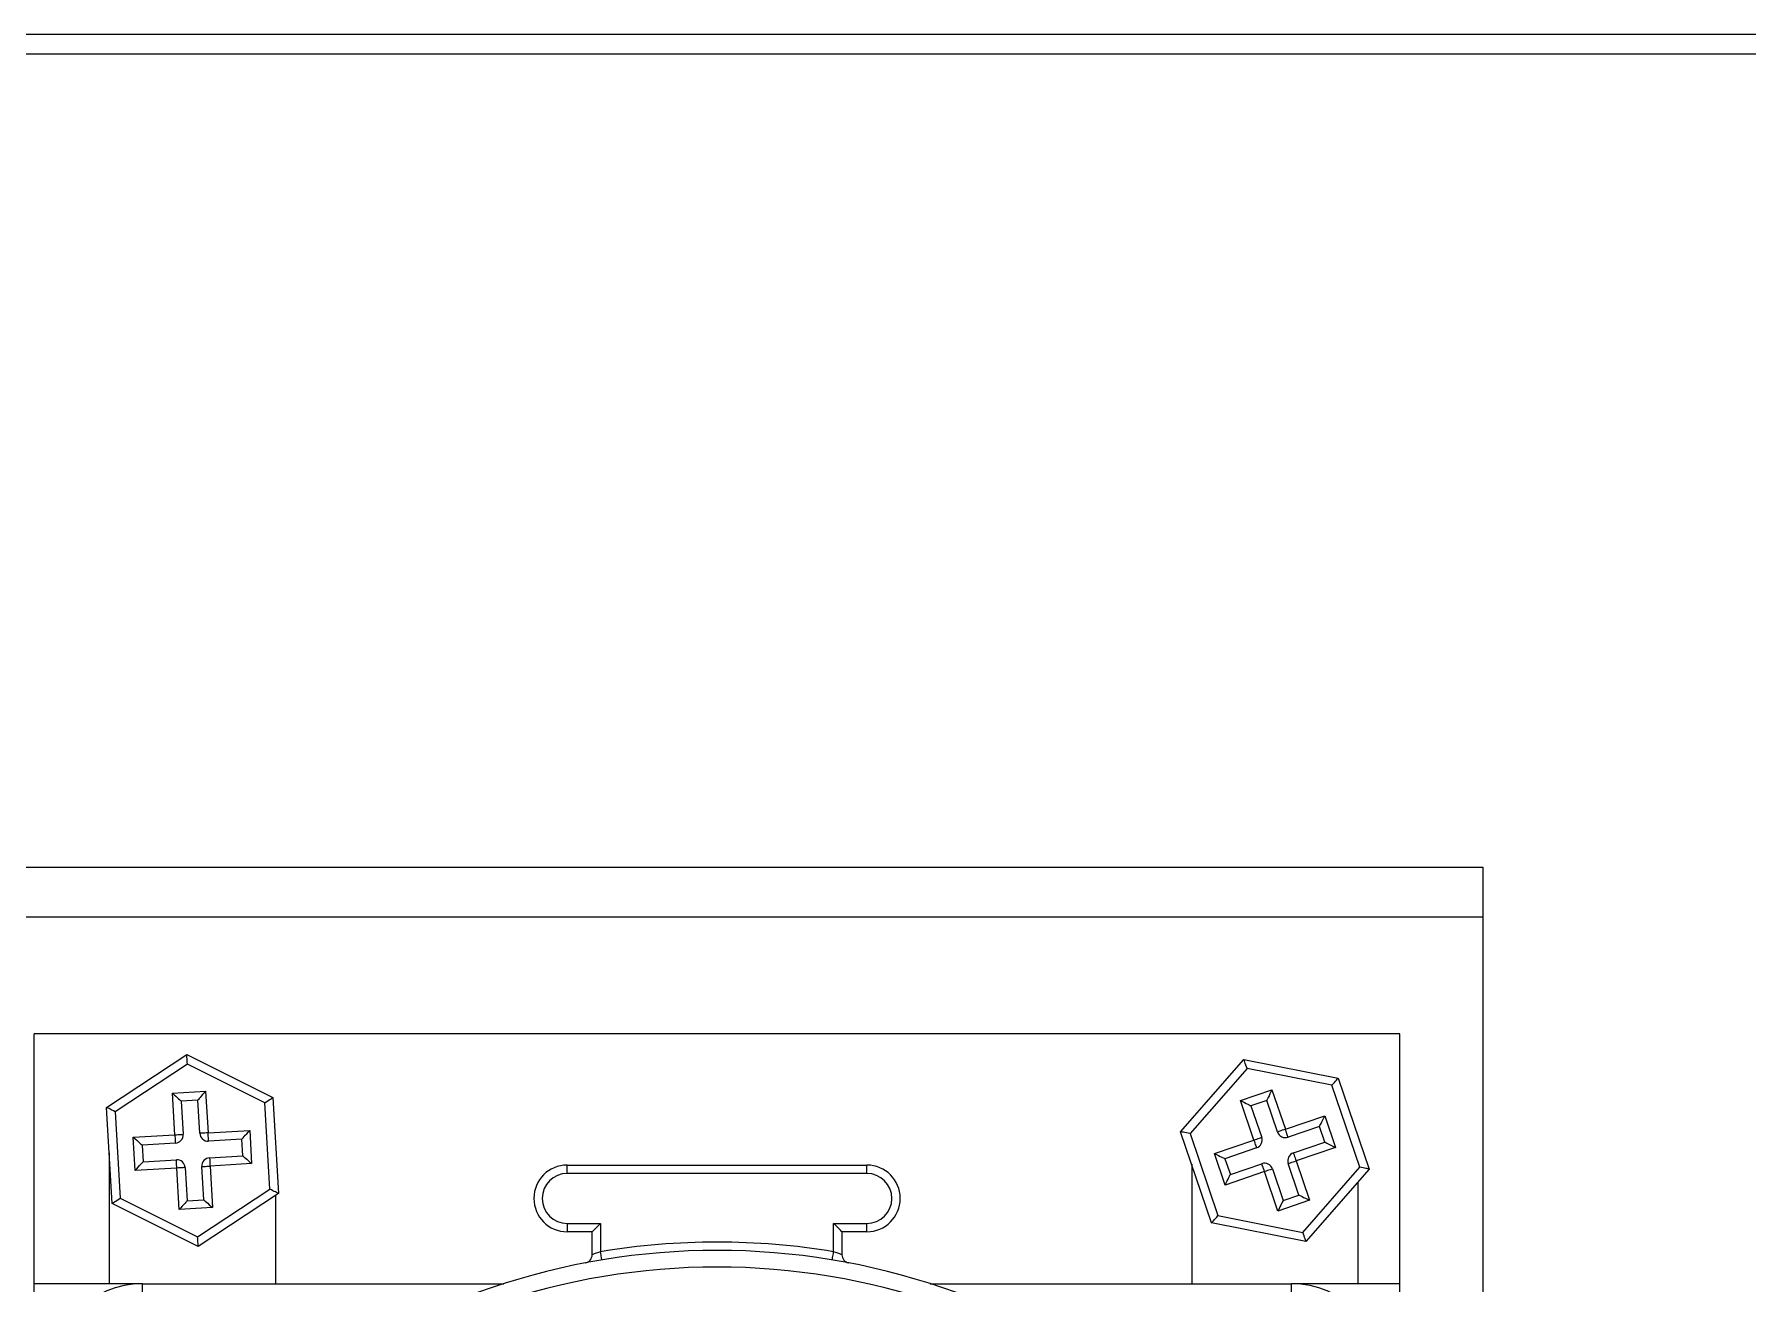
# Model space of a CAD drawing. Header units: millimetres. Extents: x 4754612 to 5801174, y 2368242 to 2777223.
# Drawn here: x 5040166.3 to 5040239.8, y 2593046 to 2593099.6 of the extents above; entities that cross this region are included whole.
import ezdxf

# ---------------------------------------------------------------- set-up
doc = ezdxf.new("R2010")
doc.units = ezdxf.units.MM
doc.header["$LTSCALE"] = 1000
doc.layers.add('(주)하나기공-LEADER', color=7, linetype='Continuous')

msp = doc.modelspace()

# ---------------------------------------------------------------- linework, layer by layer
at = {"layer": '(주)하나기공-LEADER', "color": 8, "linetype": 'ByBlock', "lineweight": -2}
for p, q in [((5040228.443, 2593061.764), (5040035.586, 2593061.764)), ((5040166.315, 2593046.05), (5040166.315, 2593056.764)), ((5040224.886, 2593056.764), (5040166.315, 2593056.764)), ((5040224.886, 2593046.05), (5040224.886, 2593056.764)), ((5040169.413, 2593053.611), (5040172.856, 2593055.881)), ((5040172.856, 2593055.881), (5040176.543, 2593054.035)), ((5040215.483, 2593052.564), (5040218.199, 2593055.668)), ((5040218.199, 2593055.668), (5040222.245, 2593054.868)), ((5040172.88, 2593055.469), (5040169.782, 2593053.426)), ((5040176.199, 2593053.808), (5040172.88, 2593055.469)), ((5040218.332, 2593055.277), (5040215.888, 2593052.484)), ((5040221.973, 2593054.558), (5040218.332, 2593055.277)), ((5040172.239, 2593054.217), (5040173.665, 2593054.302)), ((5040172.345, 2593052.435), (5040172.239, 2593054.217)), ((5040173.665, 2593054.302), (5040173.771, 2593052.52)), ((5040218.047, 2593053.9), (5040219.399, 2593054.361)), ((5040219.399, 2593054.361), (5040219.975, 2593052.671)), ((5040223.17, 2593051.044), (5040221.973, 2593054.558)), ((5040222.245, 2593054.868), (5040223.575, 2593050.964)), ((5040169.658, 2593049.494), (5040169.413, 2593053.611)), ((5040169.782, 2593053.426), (5040170.002, 2593049.721)), ((5040173.33, 2593053.925), (5040172.617, 2593053.882)), ((5040172.617, 2593053.882), (5040172.702, 2593052.456)), ((5040173.415, 2593052.498), (5040173.33, 2593053.925)), ((5040176.419, 2593050.103), (5040176.199, 2593053.808)), ((5040176.543, 2593054.035), (5040176.788, 2593049.918)), ((5040218.623, 2593052.21), (5040218.047, 2593053.9)), ((5040219.176, 2593053.908), (5040218.5, 2593053.677)), ((5040218.5, 2593053.677), (5040218.961, 2593052.325)), ((5040219.637, 2593052.556), (5040219.176, 2593053.908)), ((5040219.975, 2593052.671), (5040221.665, 2593053.247)), ((5040221.442, 2593052.793), (5040220.09, 2593052.333)), ((5040221.673, 2593052.117), (5040221.442, 2593052.793)), ((5040221.665, 2593053.247), (5040222.126, 2593051.894)), ((5040170.562, 2593052.329), (5040172.345, 2593052.435)), ((5040170.647, 2593050.903), (5040170.562, 2593052.329)), ((5040172.366, 2593052.078), (5040170.94, 2593051.994)), ((5040170.94, 2593051.994), (5040170.983, 2593051.28)), ((5040173.771, 2593052.52), (5040175.554, 2593052.626)), ((5040175.218, 2593052.248), (5040173.792, 2593052.163)), ((5040175.261, 2593051.535), (5040175.218, 2593052.248)), ((5040175.554, 2593052.626), (5040175.638, 2593051.2)), ((5040216.814, 2593048.661), (5040215.483, 2593052.564)), ((5040215.888, 2593052.484), (5040217.085, 2593048.971)), ((5040216.932, 2593051.634), (5040218.623, 2593052.21)), ((5040220.32, 2593051.657), (5040221.673, 2593052.117)), ((5040169.529, 2593051.658), (5040169.529, 2593046.05)), ((5040170.983, 2593051.28), (5040172.409, 2593051.365)), ((5040173.835, 2593051.45), (5040175.261, 2593051.535)), ((5040217.393, 2593050.282), (5040216.932, 2593051.634)), ((5040218.738, 2593051.872), (5040217.385, 2593051.411)), ((5040217.385, 2593051.411), (5040217.616, 2593050.735)), ((5040220.558, 2593049.851), (5040220.097, 2593051.203)), ((5040222.126, 2593051.894), (5040220.436, 2593051.319)), ((5040220.436, 2593051.319), (5040221.011, 2593049.628)), ((5040172.43, 2593051.009), (5040170.647, 2593050.903)), ((5040172.536, 2593049.226), (5040172.43, 2593051.009)), ((5040172.786, 2593051.03), (5040172.871, 2593049.604)), ((5040173.584, 2593049.646), (5040173.499, 2593051.072)), ((5040175.638, 2593051.2), (5040173.856, 2593051.094)), ((5040173.856, 2593051.094), (5040173.962, 2593049.311)), ((5040189.172, 2593050.78), (5040189.172, 2593051.137)), ((5040189.172, 2593051.137), (5040202.029, 2593051.137)), ((5040202.029, 2593050.78), (5040189.172, 2593050.78)), ((5040202.029, 2593050.78), (5040202.029, 2593051.137)), ((5040215.958, 2593051.172), (5040215.958, 2593046.05)), ((5040219.083, 2593050.858), (5040217.393, 2593050.282)), ((5040217.616, 2593050.735), (5040218.968, 2593051.196)), ((5040219.659, 2593049.167), (5040219.083, 2593050.858)), ((5040219.421, 2593050.973), (5040219.882, 2593049.621)), ((5040220.726, 2593048.251), (5040223.17, 2593051.044)), ((5040223.575, 2593050.964), (5040220.859, 2593047.861)), ((5040173.321, 2593048.059), (5040176.419, 2593050.103)), ((5040176.788, 2593049.918), (5040173.345, 2593047.648)), ((5040176.672, 2593046.05), (5040176.672, 2593049.841)), ((5040219.882, 2593049.621), (5040220.558, 2593049.851)), ((5040223.1, 2593046.05), (5040223.1, 2593050.422)), ((5040173.345, 2593047.648), (5040169.658, 2593049.494)), ((5040170.002, 2593049.721), (5040173.321, 2593048.059)), ((5040173.962, 2593049.311), (5040172.536, 2593049.226)), ((5040172.871, 2593049.604), (5040173.584, 2593049.646)), ((5040221.011, 2593049.628), (5040219.659, 2593049.167)), ((5040189.172, 2593048.637), (5040190.6, 2593048.637)), ((5040189.172, 2593048.637), (5040189.172, 2593048.28)), ((5040190.243, 2593048.28), (5040189.172, 2593048.28)), ((5040190.6, 2593048.637), (5040190.243, 2593048.28)), ((5040190.243, 2593047.293), (5040190.243, 2593048.28)), ((5040190.6, 2593048.637), (5040190.6, 2593047.421)), ((5040200.6, 2593047.421), (5040200.6, 2593048.637)), ((5040200.6, 2593048.637), (5040202.029, 2593048.637)), ((5040200.958, 2593048.28), (5040200.958, 2593047.293)), ((5040202.029, 2593048.28), (5040200.958, 2593048.28)), ((5040202.029, 2593048.28), (5040202.029, 2593048.637)), ((5040220.859, 2593047.861), (5040216.814, 2593048.661)), ((5040217.085, 2593048.971), (5040220.726, 2593048.251)), ((5040166.315, 2593023.986), (5040166.315, 2593046.05)), ((5040170.958, 2593046.05), (5040166.315, 2593046.05)), ((5040170.958, 2593045.693), (5040170.958, 2593046.05)), ((5040170.958, 2593046.05), (5040186.453, 2593046.05)), ((5040204.748, 2593046.05), (5040220.243, 2593046.05)), ((5040224.886, 2593046.05), (5040220.243, 2593046.05)), ((5040220.243, 2593045.693), (5040220.243, 2593046.05)), ((5040224.886, 2593023.986), (5040224.886, 2593046.05))]:
    msp.add_line(p, q, dxfattribs=at)
at = {"layer": '(주)하나기공-LEADER', "color": 4}
msp.add_lwpolyline([(5040312.443, 2593098.764), (5040013.3, 2593098.764), (5040013.3, 2593099.621), (5040013.3, 2593099.621), (5040312.443, 2593099.621)], dxfattribs=at)
at = {"layer": '(주)하나기공-LEADER', "color": 8, "linetype": 'ByBlock', "lineweight": -2}
msp.add_lwpolyline([(5040228.443, 2592958.907), (5040035.586, 2592958.907), (5040035.586, 2593061.764), (5040035.586, 2593063.907), (5040228.443, 2593063.907), (5040228.443, 2593061.764)], close=True, dxfattribs=at)
for points in [[(5040172.88, 2593055.469), (5040172.875, 2593055.55), (5040172.871, 2593055.627), (5040172.866, 2593055.698), (5040172.863, 2593055.76), (5040172.86, 2593055.812), (5040172.857, 2593055.85), (5040172.856, 2593055.873), (5040172.856, 2593055.881)], [(5040218.332, 2593055.277), (5040218.306, 2593055.354), (5040218.281, 2593055.427), (5040218.258, 2593055.494), (5040218.238, 2593055.553), (5040218.221, 2593055.602), (5040218.209, 2593055.638), (5040218.201, 2593055.66), (5040218.199, 2593055.668)], [(5040172.239, 2593054.217), (5040172.313, 2593054.152), (5040172.384, 2593054.089), (5040172.449, 2593054.031), (5040172.506, 2593053.98), (5040172.553, 2593053.939), (5040172.588, 2593053.908), (5040172.609, 2593053.889), (5040172.617, 2593053.882)], [(5040173.665, 2593054.302), (5040173.6, 2593054.229), (5040173.537, 2593054.158), (5040173.479, 2593054.092), (5040173.428, 2593054.035), (5040173.386, 2593053.988), (5040173.355, 2593053.953), (5040173.336, 2593053.932), (5040173.33, 2593053.925)], [(5040219.399, 2593054.361), (5040219.355, 2593054.273), (5040219.313, 2593054.188), (5040219.275, 2593054.109), (5040219.241, 2593054.041), (5040219.213, 2593053.984), (5040219.193, 2593053.942), (5040219.18, 2593053.916), (5040219.176, 2593053.908)], [(5040221.973, 2593054.558), (5040222.026, 2593054.618), (5040222.077, 2593054.676), (5040222.124, 2593054.73), (5040222.165, 2593054.777), (5040222.199, 2593054.816), (5040222.224, 2593054.844), (5040222.239, 2593054.862), (5040222.245, 2593054.868)], [(5040169.782, 2593053.426), (5040169.71, 2593053.462), (5040169.641, 2593053.497), (5040169.577, 2593053.528), (5040169.521, 2593053.556), (5040169.475, 2593053.579), (5040169.441, 2593053.596), (5040169.42, 2593053.607), (5040169.413, 2593053.611)], [(5040176.199, 2593053.808), (5040176.266, 2593053.852), (5040176.331, 2593053.894), (5040176.39, 2593053.934), (5040176.442, 2593053.968), (5040176.485, 2593053.996), (5040176.517, 2593054.017), (5040176.537, 2593054.03), (5040176.543, 2593054.035)], [(5040218.047, 2593053.9), (5040218.135, 2593053.857), (5040218.22, 2593053.815), (5040218.298, 2593053.776), (5040218.367, 2593053.743), (5040218.423, 2593053.715), (5040218.465, 2593053.694), (5040218.491, 2593053.682), (5040218.5, 2593053.677)], [(5040221.442, 2593052.793), (5040221.446, 2593052.802), (5040221.459, 2593052.828), (5040221.48, 2593052.87), (5040221.507, 2593052.926), (5040221.541, 2593052.995), (5040221.58, 2593053.073), (5040221.622, 2593053.158), (5040221.665, 2593053.247)], [(5040170.562, 2593052.329), (5040170.636, 2593052.263), (5040170.707, 2593052.201), (5040170.772, 2593052.143), (5040170.83, 2593052.092), (5040170.877, 2593052.05), (5040170.911, 2593052.019), (5040170.933, 2593052), (5040170.94, 2593051.994)], [(5040172.345, 2593052.435), (5040172.415, 2593052.439), (5040172.481, 2593052.443), (5040172.543, 2593052.447), (5040172.597, 2593052.45), (5040172.641, 2593052.452), (5040172.674, 2593052.454), (5040172.695, 2593052.456), (5040172.702, 2593052.456)], [(5040172.345, 2593052.435), (5040172.349, 2593052.365), (5040172.353, 2593052.298), (5040172.357, 2593052.237), (5040172.36, 2593052.183), (5040172.363, 2593052.138), (5040172.365, 2593052.105), (5040172.366, 2593052.085), (5040172.366, 2593052.078)], [(5040173.771, 2593052.52), (5040173.702, 2593052.516), (5040173.635, 2593052.512), (5040173.573, 2593052.508), (5040173.519, 2593052.505), (5040173.475, 2593052.502), (5040173.442, 2593052.5), (5040173.421, 2593052.499), (5040173.415, 2593052.498)], [(5040173.792, 2593052.163), (5040173.792, 2593052.17), (5040173.791, 2593052.19), (5040173.789, 2593052.223), (5040173.786, 2593052.268), (5040173.783, 2593052.322), (5040173.779, 2593052.383), (5040173.775, 2593052.45), (5040173.771, 2593052.52)], [(5040175.218, 2593052.248), (5040175.225, 2593052.255), (5040175.244, 2593052.277), (5040175.275, 2593052.312), (5040175.317, 2593052.359), (5040175.367, 2593052.416), (5040175.425, 2593052.481), (5040175.488, 2593052.552), (5040175.554, 2593052.626)], [(5040215.888, 2593052.484), (5040215.809, 2593052.5), (5040215.733, 2593052.515), (5040215.663, 2593052.529), (5040215.602, 2593052.541), (5040215.552, 2593052.551), (5040215.514, 2593052.558), (5040215.491, 2593052.563), (5040215.483, 2593052.564)], [(5040218.623, 2593052.21), (5040218.688, 2593052.232), (5040218.752, 2593052.254), (5040218.81, 2593052.274), (5040218.862, 2593052.291), (5040218.904, 2593052.306), (5040218.935, 2593052.316), (5040218.954, 2593052.323), (5040218.961, 2593052.325)], [(5040218.623, 2593052.21), (5040218.645, 2593052.144), (5040218.667, 2593052.081), (5040218.687, 2593052.022), (5040218.704, 2593051.971), (5040218.718, 2593051.929), (5040218.729, 2593051.898), (5040218.735, 2593051.878), (5040218.738, 2593051.872)], [(5040219.975, 2593052.671), (5040219.909, 2593052.648), (5040219.845, 2593052.627), (5040219.787, 2593052.607), (5040219.736, 2593052.589), (5040219.694, 2593052.575), (5040219.662, 2593052.564), (5040219.643, 2593052.558), (5040219.637, 2593052.556)], [(5040220.09, 2593052.333), (5040220.088, 2593052.339), (5040220.081, 2593052.358), (5040220.071, 2593052.39), (5040220.056, 2593052.432), (5040220.039, 2593052.483), (5040220.019, 2593052.541), (5040219.997, 2593052.605), (5040219.975, 2593052.671)], [(5040221.673, 2593052.117), (5040221.681, 2593052.113), (5040221.707, 2593052.1), (5040221.749, 2593052.08), (5040221.805, 2593052.052), (5040221.874, 2593052.018), (5040221.952, 2593051.98), (5040222.037, 2593051.938), (5040222.126, 2593051.894)], [(5040170.647, 2593050.903), (5040170.713, 2593050.976), (5040170.776, 2593051.047), (5040170.834, 2593051.113), (5040170.884, 2593051.17), (5040170.926, 2593051.217), (5040170.957, 2593051.252), (5040170.976, 2593051.273), (5040170.983, 2593051.28)], [(5040172.43, 2593051.009), (5040172.426, 2593051.078), (5040172.422, 2593051.145), (5040172.418, 2593051.207), (5040172.415, 2593051.261), (5040172.412, 2593051.305), (5040172.41, 2593051.338), (5040172.409, 2593051.358), (5040172.409, 2593051.365)], [(5040173.835, 2593051.45), (5040173.835, 2593051.443), (5040173.836, 2593051.423), (5040173.838, 2593051.39), (5040173.841, 2593051.346), (5040173.844, 2593051.292), (5040173.848, 2593051.23), (5040173.852, 2593051.163), (5040173.856, 2593051.094)], [(5040175.261, 2593051.535), (5040175.268, 2593051.529), (5040175.289, 2593051.509), (5040175.324, 2593051.478), (5040175.371, 2593051.437), (5040175.429, 2593051.386), (5040175.494, 2593051.328), (5040175.565, 2593051.265), (5040175.638, 2593051.2)], [(5040216.932, 2593051.634), (5040217.021, 2593051.591), (5040217.106, 2593051.549), (5040217.184, 2593051.51), (5040217.253, 2593051.476), (5040217.309, 2593051.449), (5040217.351, 2593051.428), (5040217.377, 2593051.415), (5040217.385, 2593051.411)], [(5040220.097, 2593051.203), (5040220.104, 2593051.206), (5040220.123, 2593051.212), (5040220.154, 2593051.223), (5040220.196, 2593051.237), (5040220.248, 2593051.255), (5040220.306, 2593051.274), (5040220.37, 2593051.296), (5040220.436, 2593051.319)], [(5040220.32, 2593051.657), (5040220.323, 2593051.65), (5040220.329, 2593051.631), (5040220.34, 2593051.6), (5040220.354, 2593051.558), (5040220.372, 2593051.506), (5040220.391, 2593051.448), (5040220.413, 2593051.384), (5040220.436, 2593051.319)], [(5040172.786, 2593051.03), (5040172.779, 2593051.03), (5040172.759, 2593051.028), (5040172.726, 2593051.026), (5040172.682, 2593051.024), (5040172.628, 2593051.021), (5040172.566, 2593051.017), (5040172.499, 2593051.013), (5040172.43, 2593051.009)], [(5040173.499, 2593051.072), (5040173.506, 2593051.073), (5040173.527, 2593051.074), (5040173.559, 2593051.076), (5040173.604, 2593051.079), (5040173.658, 2593051.082), (5040173.719, 2593051.086), (5040173.786, 2593051.089), (5040173.856, 2593051.094)], [(5040217.393, 2593050.282), (5040217.436, 2593050.37), (5040217.478, 2593050.455), (5040217.517, 2593050.534), (5040217.551, 2593050.602), (5040217.578, 2593050.659), (5040217.599, 2593050.701), (5040217.612, 2593050.726), (5040217.616, 2593050.735)], [(5040219.083, 2593050.858), (5040219.061, 2593050.924), (5040219.039, 2593050.987), (5040219.019, 2593051.046), (5040219.002, 2593051.097), (5040218.988, 2593051.139), (5040218.977, 2593051.17), (5040218.97, 2593051.189), (5040218.968, 2593051.196)], [(5040219.421, 2593050.973), (5040219.415, 2593050.971), (5040219.396, 2593050.964), (5040219.364, 2593050.954), (5040219.322, 2593050.939), (5040219.271, 2593050.922), (5040219.213, 2593050.902), (5040219.149, 2593050.88), (5040219.083, 2593050.858)], [(5040223.575, 2593050.964), (5040223.568, 2593050.966), (5040223.55, 2593050.969), (5040223.52, 2593050.975), (5040223.48, 2593050.983), (5040223.43, 2593050.993), (5040223.372, 2593051.004), (5040223.308, 2593051.017), (5040223.24, 2593051.03), (5040223.17, 2593051.044)], [(5040176.788, 2593049.918), (5040176.782, 2593049.921), (5040176.766, 2593049.929), (5040176.739, 2593049.943), (5040176.702, 2593049.961), (5040176.656, 2593049.984), (5040176.604, 2593050.01), (5040176.545, 2593050.039), (5040176.483, 2593050.071), (5040176.419, 2593050.103)], [(5040220.558, 2593049.851), (5040220.567, 2593049.847), (5040220.593, 2593049.834), (5040220.635, 2593049.814), (5040220.691, 2593049.786), (5040220.76, 2593049.752), (5040220.838, 2593049.714), (5040220.923, 2593049.672), (5040221.011, 2593049.628)], [(5040169.658, 2593049.494), (5040169.664, 2593049.498), (5040169.684, 2593049.511), (5040169.716, 2593049.532), (5040169.759, 2593049.56), (5040169.811, 2593049.595), (5040169.87, 2593049.634), (5040169.935, 2593049.677), (5040170.002, 2593049.721)], [(5040172.871, 2593049.604), (5040172.865, 2593049.597), (5040172.846, 2593049.575), (5040172.815, 2593049.54), (5040172.773, 2593049.493), (5040172.722, 2593049.436), (5040172.664, 2593049.371), (5040172.601, 2593049.3), (5040172.536, 2593049.226)], [(5040173.584, 2593049.646), (5040173.591, 2593049.64), (5040173.613, 2593049.621), (5040173.648, 2593049.59), (5040173.695, 2593049.548), (5040173.752, 2593049.497), (5040173.817, 2593049.439), (5040173.888, 2593049.376), (5040173.962, 2593049.311)], [(5040219.882, 2593049.621), (5040219.878, 2593049.612), (5040219.865, 2593049.586), (5040219.845, 2593049.544), (5040219.817, 2593049.488), (5040219.783, 2593049.419), (5040219.745, 2593049.341), (5040219.703, 2593049.256), (5040219.659, 2593049.167)], [(5040200.958, 2593048.28), (5040200.951, 2593048.287), (5040200.93, 2593048.308), (5040200.897, 2593048.341), (5040200.853, 2593048.385), (5040200.799, 2593048.439), (5040200.737, 2593048.501), (5040200.67, 2593048.568), (5040200.6, 2593048.637)], [(5040216.814, 2593048.661), (5040216.819, 2593048.667), (5040216.834, 2593048.684), (5040216.859, 2593048.713), (5040216.893, 2593048.751), (5040216.934, 2593048.798), (5040216.981, 2593048.852), (5040217.032, 2593048.91), (5040217.085, 2593048.971)], [(5040173.345, 2593047.648), (5040173.345, 2593047.656), (5040173.343, 2593047.679), (5040173.341, 2593047.717), (5040173.338, 2593047.768), (5040173.334, 2593047.831), (5040173.33, 2593047.902), (5040173.326, 2593047.979), (5040173.321, 2593048.059)], [(5040220.859, 2593047.861), (5040220.857, 2593047.868), (5040220.849, 2593047.89), (5040220.837, 2593047.926), (5040220.82, 2593047.975), (5040220.8, 2593048.034), (5040220.777, 2593048.102), (5040220.752, 2593048.175), (5040220.726, 2593048.251)], [(5040190.659, 2593047.069), (5040190.658, 2593047.076), (5040190.655, 2593047.096), (5040190.649, 2593047.128), (5040190.642, 2593047.172), (5040190.633, 2593047.225), (5040190.623, 2593047.286), (5040190.612, 2593047.352), (5040190.6, 2593047.421)], [(5040200.542, 2593047.069), (5040200.543, 2593047.076), (5040200.546, 2593047.096), (5040200.552, 2593047.128), (5040200.559, 2593047.172), (5040200.568, 2593047.225), (5040200.578, 2593047.286), (5040200.589, 2593047.352), (5040200.6, 2593047.421)]]:
    msp.add_lwpolyline(points, dxfattribs=at)
for centre, radius, start, end in [((5040172.345, 2593052.435), 0.357, 273.40405, 3.40405), ((5040173.771, 2593052.52), 0.357, 183.40405, 273.40405), ((5040218.623, 2593052.21), 0.357, 288.81649, 18.81649), ((5040219.975, 2593052.671), 0.357, 198.81649, 288.81649), ((5040172.43, 2593051.009), 0.357, 3.40405, 93.40405), ((5040173.856, 2593051.094), 0.357, 93.40405, 183.40405), ((5040219.083, 2593050.858), 0.357, 18.81649, 108.81649), ((5040220.436, 2593051.319), 0.357, 108.81649, 198.81649), ((5040189.172, 2593049.709), 1.429, 90, 270), ((5040189.172, 2593049.709), 1.071, 90, 270), ((5040202.029, 2593049.709), 1.429, 270, 90), ((5040202.029, 2593049.709), 1.071, 270, 90), ((5040195.6, 2593017.479), 30.357, 80.51985, 99.48015), ((5040195.6, 2593017.479), 30, 51.83714, 128.16286), ((5040189.886, 2593047.293), 0.357, 280.84982, 0), ((5040193.37, 2593039.136), 8.736, 108.48293, 110.97154), ((5040197.845, 2593039.174), 8.695, 69.02264, 71.52288), ((5040201.315, 2593047.293), 0.357, 180, 259.15018), ((5040195.6, 2593017.479), 29.286, 51.14106, 128.85894), ((5040170.958, 2593042.121), 3.929, 90, 180), ((5040220.243, 2593042.121), 3.929, 0, 90)]:
    msp.add_arc(centre, radius, start, end, dxfattribs=at)

doc.saveas('drawing.dxf')
